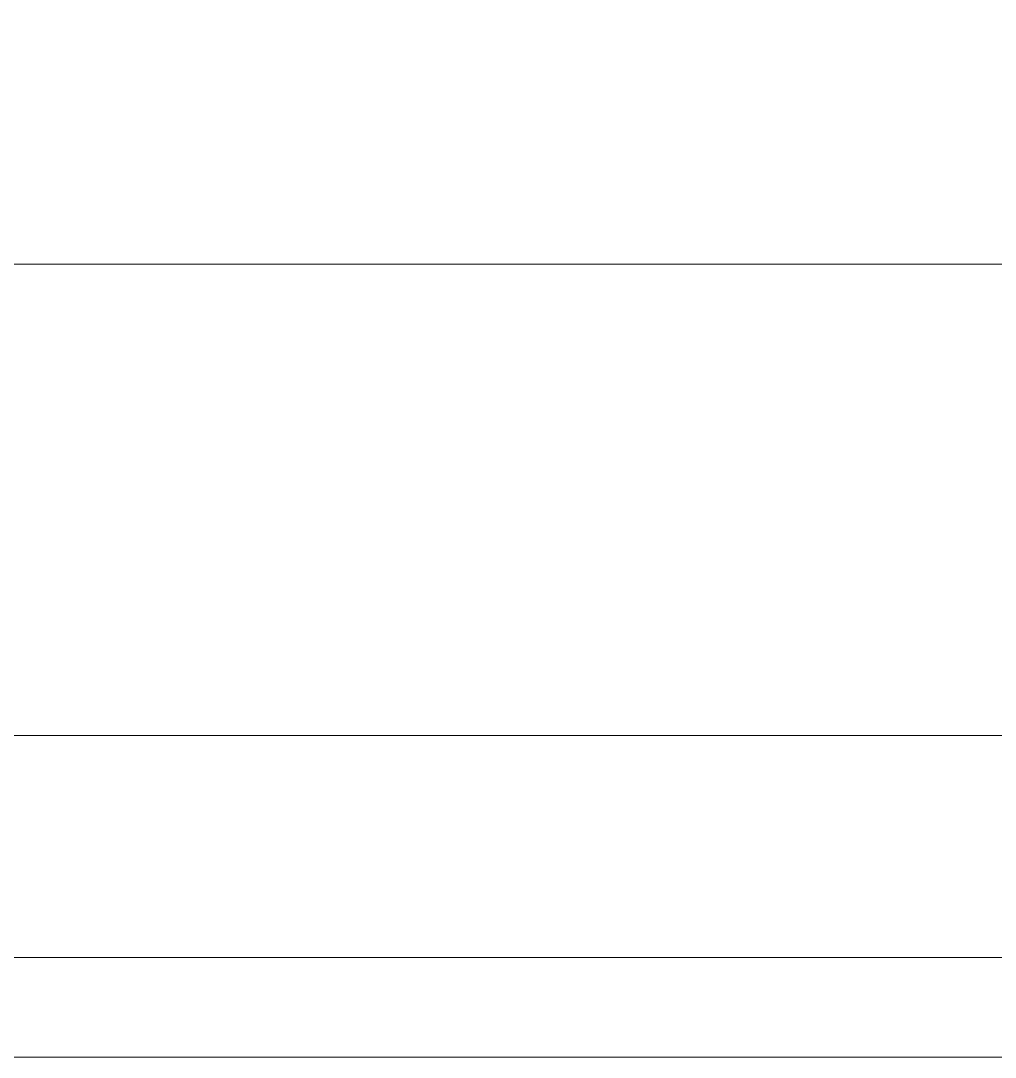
# Model space of a CAD drawing. Header units: millimetres. Extents: x -85420 to 1195317, y -69347 to 470418.
# Drawn here: x 452496.6 to 452680.9, y 58576.4 to 58772.4 of the extents above; entities that cross this region are included whole.
import ezdxf

# ---------------------------------------------------------------- set-up
doc = ezdxf.new("R2010")
doc.units = ezdxf.units.MM
doc.linetypes.add('ГОСТ 2.303 5', pattern=[24, 20, -1.5, 1, -1.5])
doc.linetypes.add('ГОСТ 2.303 6', pattern=[12, 8, -1.5, 1, -1.5])
doc.layers.add('!М_Перегородки_АЛЮ+стекло', color=4, linetype='Continuous', lineweight=15)
doc.layers.add('!ФС_Ригели_балки', color=251, linetype='ГОСТ 2.303 6', lineweight=15)

# ---------------------------------------------------------------- blocks, each defined once
blk = doc.blocks.new('*U49')
at = {"linetype": 'ГОСТ 2.303 5', "ltscale": 50}
blk.add_lwpolyline([(5560, 400), (0, 400), (0, 0), (5560, 0)], close=True, dxfattribs=at)
blk = doc.blocks.new('Из_буфера30619')
blk.add_blockref('*U49', (6000, -12000))

msp = doc.modelspace()

# ---------------------------------------------------------------- linework, layer by layer
at = {"layer": '!М_Перегородки_АЛЮ+стекло'}
for p, q in [((453683.36, 58726.41, 0), (449909.39, 58726.42, 0)), ((449908.9, 58576.42, 0), (453683.85, 58576.41, 0))]:
    msp.add_line(p, q, dxfattribs=at)
at = {"layer": '!М_Перегородки_АЛЮ+стекло', "elevation": 0}
msp.add_lwpolyline([(449897.44, 58595.31), (449897.44, 58637.31), (453695.43, 58637.28), (453695.43, 58595.28)], close=True, dxfattribs=at)

# ---------------------------------------------------------------- block references
at = {"layer": '!ФС_Ригели_балки'}
msp.add_blockref('Из_буфера30619', (442166.37, 70576.42, 0), dxfattribs=at)

doc.saveas('drawing.dxf')
